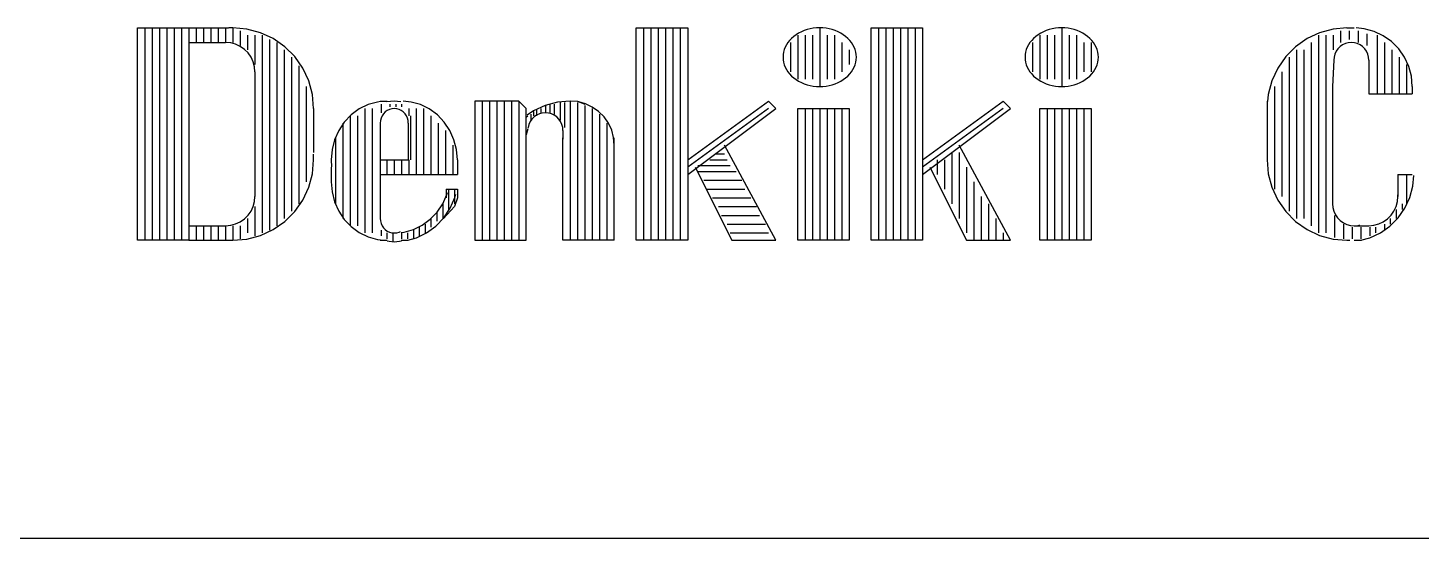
# Model space of a CAD drawing. Header units: millimetres. Extents: x 278 to 1021, y 252 to 691.
# Drawn here: x 362.68 to 383.04, y 306.54 to 314 of the extents above; entities that cross this region are included whole.
import ezdxf

# ---------------------------------------------------------------- set-up
doc = ezdxf.new("R2010")
doc.units = ezdxf.units.MM
doc.layers.get('0').update_dxf_attribs({"lineweight": 30})

# ---------------------------------------------------------------- blocks, each defined once
blk = doc.blocks.new('A$C08AF3280')
for p, q in [((76.5291, -36.3333), (77.2794, -36.3333)), ((76.5291, -39.4418), (76.5291, -36.3333)), ((76.6363, -36.3333), (76.6363, -39.4418)), ((76.7435, -36.3333), (76.7435, -39.4418)), ((76.8506, -36.3333), (76.8506, -39.4418)), ((76.9578, -36.3333), (76.9578, -39.4418)), ((77.065, -36.3333), (77.065, -39.4418)), ((77.1722, -36.3333), (77.1722, -39.4418)), ((77.2794, -36.3333), (77.2794, -39.4418)), ((77.2794, -36.3333), (77.8154, -36.3333)), ((77.3866, -36.3333), (77.3866, -36.5477)), ((77.4938, -36.3333), (77.4938, -36.5477)), ((77.601, -36.3333), (77.601, -36.5477)), ((77.7082, -36.3333), (77.7082, -36.5477)), ((77.7939, -36.3333), (77.8368, -36.3333)), ((77.8154, -36.3333), (77.8154, -36.5477)), ((77.8368, -36.3333), (77.8583, -36.3333)), ((77.9226, -36.3333), (77.8609, -36.3349)), ((77.9226, -36.3333), (77.9226, -36.5477)), ((78.1273, -36.3512), (77.9226, -36.3333)), ((78.0298, -36.3762), (78.0298, -36.5906)), ((78.3258, -36.4044), (78.1273, -36.3512)), ((78.137, -36.4405), (78.137, -36.6549)), ((78.2441, -36.4405), (78.2441, -36.8692)), ((78.5121, -36.4913), (78.3258, -36.4044)), ((78.3513, -36.4405), (78.3513, -39.3346)), ((83.8181, -36.3333), (84.5685, -36.3333)), ((83.8181, -39.4418), (83.8181, -36.3333)), ((83.9253, -36.3333), (83.9253, -39.4418)), ((84.0325, -36.3333), (84.0325, -39.4418)), ((84.1397, -36.3333), (84.1397, -39.4418)), ((84.2469, -36.3333), (84.2469, -39.4418)), ((84.3541, -36.3333), (84.3541, -39.4418)), ((84.3541, -36.3333), (84.3541, -39.4418)), ((84.4613, -36.3333), (84.4613, -39.4418)), ((84.5685, -36.3333), (84.5685, -39.4418)), ((86.1534, -36.4336), (86.119, -36.4589)), ((86.1906, -36.4108), (86.1534, -36.4336)), ((86.1764, -36.4405), (86.1764, -37.0836)), ((86.23, -36.3907), (86.1906, -36.4108)), ((86.2715, -36.3735), (86.23, -36.3907)), ((86.3146, -36.3592), (86.2715, -36.3735)), ((86.2836, -36.4405), (86.2836, -37.0836)), ((86.3592, -36.3479), (86.3146, -36.3592)), ((86.4049, -36.3398), (86.3592, -36.3479)), ((86.3907, -36.4405), (86.3907, -37.0836)), ((86.4512, -36.3349), (86.4049, -36.3398)), ((86.498, -36.3333), (86.4512, -36.3349)), ((86.4979, -36.3333), (86.4979, -37.1908)), ((86.5447, -36.3349), (86.498, -36.3333)), ((86.591, -36.3398), (86.5447, -36.3349)), ((86.6367, -36.3479), (86.591, -36.3398)), ((86.6051, -36.4405), (86.6051, -37.0836)), ((86.6813, -36.3592), (86.6367, -36.3479)), ((86.7244, -36.3735), (86.6813, -36.3592)), ((86.7123, -36.4405), (86.7123, -37.0836)), ((86.7659, -36.3907), (86.7244, -36.3735)), ((86.8053, -36.4108), (86.7659, -36.3907)), ((86.8425, -36.4336), (86.8053, -36.4108)), ((86.8769, -36.4589), (86.8425, -36.4336)), ((87.2483, -36.3333), (87.9987, -36.3333)), ((87.2483, -39.4418), (87.2483, -36.3333)), ((87.3555, -36.3333), (87.3555, -39.4418)), ((87.4627, -36.3333), (87.4627, -39.4418)), ((87.5699, -36.3333), (87.5699, -39.4418)), ((87.6771, -36.3333), (87.6771, -39.4418)), ((87.7842, -36.3333), (87.7842, -39.4418)), ((87.8914, -36.3333), (87.8914, -39.4418)), ((87.9987, -36.3333), (87.9987, -39.4418)), ((89.6907, -36.4336), (89.6563, -36.4589)), ((89.7279, -36.4108), (89.6907, -36.4336)), ((89.7137, -36.4405), (89.7137, -37.0836)), ((89.7673, -36.3907), (89.7279, -36.4108)), ((89.8088, -36.3735), (89.7673, -36.3907)), ((89.8519, -36.3592), (89.8088, -36.3735)), ((89.8209, -36.4405), (89.8209, -37.0836)), ((89.8965, -36.3479), (89.8519, -36.3592)), ((89.9422, -36.3398), (89.8965, -36.3479)), ((89.9281, -36.4405), (89.9281, -37.0836)), ((89.9885, -36.3349), (89.9422, -36.3398)), ((90.0353, -36.3333), (89.9885, -36.3349)), ((90.082, -36.3349), (90.0353, -36.3333)), ((90.0353, -36.3333), (90.0353, -37.1908)), ((90.1283, -36.3398), (90.082, -36.3349)), ((90.174, -36.3479), (90.1283, -36.3398)), ((90.1425, -36.4405), (90.1425, -37.0836)), ((90.2186, -36.3592), (90.174, -36.3479)), ((90.2617, -36.3735), (90.2186, -36.3592)), ((90.2497, -36.4405), (90.2497, -37.0836)), ((90.3032, -36.3907), (90.2617, -36.3735)), ((90.3426, -36.4108), (90.3032, -36.3907)), ((90.3798, -36.4336), (90.3426, -36.4108)), ((90.4142, -36.4589), (90.3798, -36.4336)), ((93.8049, -36.4044), (93.6204, -36.4913)), ((93.787, -36.4405), (93.787, -39.3346)), ((94.0015, -36.3512), (93.8049, -36.4044)), ((93.8942, -36.4405), (93.8942, -39.3346)), ((94.0014, -36.4405), (94.0014, -36.6549)), ((94.2042, -36.3333), (94.0015, -36.3512)), ((94.1086, -36.3762), (94.1086, -36.5477)), ((94.2042, -36.3333), (94.3103, -36.3333)), ((94.2372, -36.3762), (94.2372, -36.5048)), ((94.4578, -36.3463), (94.34, -36.3338)), ((94.3658, -36.3762), (94.3658, -36.5477)), ((94.6007, -36.385), (94.4578, -36.3463)), ((94.4945, -36.4191), (94.4945, -36.5906)), ((94.7349, -36.4482), (94.6007, -36.385)), ((94.6445, -36.4405), (94.6445, -37.298)), ((94.8561, -36.5339), (94.7349, -36.4482)), ((77.2794, -36.5477), (77.4938, -36.5477)), ((77.4938, -36.5477), (77.8154, -36.5477)), ((77.8898, -36.5542), (77.8154, -36.5477)), ((77.962, -36.5735), (77.8898, -36.5542)), ((78.0298, -36.6051), (77.962, -36.5735)), ((78.091, -36.648), (78.0298, -36.6051)), ((78.1438, -36.7008), (78.091, -36.648)), ((78.4585, -36.5048), (78.4585, -39.2917)), ((78.6805, -36.6092), (78.5121, -36.4913)), ((78.5657, -36.5477), (78.5657, -39.2274)), ((78.8258, -36.7545), (78.6805, -36.6092)), ((85.9803, -36.6511), (85.9701, -36.6876)), ((85.9943, -36.6154), (85.9803, -36.6511)), ((86.0122, -36.5809), (85.9943, -36.6154)), ((86.0338, -36.5477), (86.0122, -36.5809)), ((86.0589, -36.5161), (86.0338, -36.5477)), ((86.0874, -36.4865), (86.0589, -36.5161)), ((86.0692, -36.5477), (86.0692, -36.9764)), ((86.119, -36.4589), (86.0874, -36.4865)), ((86.8195, -36.5477), (86.8195, -36.9764)), ((86.9085, -36.4865), (86.8769, -36.4589)), ((86.937, -36.5161), (86.9085, -36.4865)), ((86.9621, -36.5477), (86.937, -36.5161)), ((86.9837, -36.5809), (86.9621, -36.5477)), ((87.0016, -36.6154), (86.9837, -36.5809)), ((87.0156, -36.6511), (87.0016, -36.6154)), ((87.0258, -36.6876), (87.0156, -36.6511)), ((89.5176, -36.6511), (89.5074, -36.6876)), ((89.5316, -36.6154), (89.5176, -36.6511)), ((89.5495, -36.5809), (89.5316, -36.6154)), ((89.5711, -36.5477), (89.5495, -36.5809)), ((89.5962, -36.5161), (89.5711, -36.5477)), ((89.6247, -36.4865), (89.5962, -36.5161)), ((89.6065, -36.5477), (89.6065, -36.9764)), ((89.6563, -36.4589), (89.6247, -36.4865)), ((90.3569, -36.5477), (90.3569, -36.9764)), ((90.4458, -36.4865), (90.4142, -36.4589)), ((90.4743, -36.5161), (90.4458, -36.4865)), ((90.4641, -36.5477), (90.4641, -36.9764)), ((90.4994, -36.5477), (90.4743, -36.5161)), ((90.521, -36.5809), (90.4994, -36.5477)), ((90.5389, -36.6154), (90.521, -36.5809)), ((90.5529, -36.6511), (90.5389, -36.6154)), ((90.5631, -36.6876), (90.5529, -36.6511)), ((93.4538, -36.6092), (93.3099, -36.7545)), ((93.6204, -36.4913), (93.4538, -36.6092)), ((93.6798, -36.5477), (93.6798, -39.2274)), ((94.0727, -36.6396), (94.0473, -36.6763)), ((94.1042, -36.6079), (94.0727, -36.6396)), ((94.1405, -36.5822), (94.1042, -36.6079)), ((94.1808, -36.5632), (94.1405, -36.5822)), ((94.2236, -36.5516), (94.1808, -36.5632)), ((94.2679, -36.5477), (94.2236, -36.5516)), ((94.3121, -36.5516), (94.2679, -36.5477)), ((94.355, -36.5632), (94.3121, -36.5516)), ((94.3952, -36.5822), (94.355, -36.5632)), ((94.4316, -36.6079), (94.3952, -36.5822)), ((94.463, -36.6396), (94.4316, -36.6079)), ((94.4885, -36.6763), (94.463, -36.6396)), ((94.7517, -36.5477), (94.7517, -37.298)), ((94.9608, -36.6396), (94.8561, -36.5339)), ((95.0457, -36.7621), (94.9608, -36.6396)), ((78.1867, -36.7621), (78.1438, -36.7008)), ((78.2183, -36.8298), (78.1867, -36.7621)), ((78.2376, -36.902), (78.2183, -36.8298)), ((78.6729, -36.6549), (78.6729, -39.1202)), ((78.7801, -36.7621), (78.7801, -39.013)), ((78.9437, -36.9228), (78.8258, -36.7545)), ((85.964, -36.7247), (85.962, -36.7621)), ((85.962, -36.7621), (85.964, -36.7994)), ((85.9701, -36.6876), (85.964, -36.7247)), ((85.964, -36.7994), (85.9701, -36.8365)), ((85.9701, -36.8365), (85.9803, -36.873)), ((86.9267, -36.6549), (86.9267, -36.8692)), ((87.0156, -36.873), (87.0258, -36.8365)), ((87.0319, -36.7247), (87.0258, -36.6876)), ((87.0258, -36.8365), (87.0319, -36.7994)), ((87.0339, -36.7621), (87.0319, -36.7247)), ((87.0319, -36.7994), (87.0339, -36.7621)), ((89.5013, -36.7247), (89.4993, -36.7621)), ((89.4993, -36.7621), (89.5013, -36.7994)), ((89.5074, -36.6876), (89.5013, -36.7247)), ((89.5013, -36.7994), (89.5074, -36.8365)), ((89.5074, -36.8365), (89.5176, -36.873)), ((90.5529, -36.873), (90.5631, -36.8365)), ((90.5692, -36.7247), (90.5631, -36.6876)), ((90.5631, -36.8365), (90.5692, -36.7994)), ((90.5712, -36.7621), (90.5692, -36.7247)), ((90.5692, -36.7994), (90.5712, -36.7621)), ((93.3099, -36.7545), (93.1931, -36.9228)), ((93.3582, -36.7621), (93.3582, -39.013)), ((93.4654, -36.6549), (93.4654, -39.1202)), ((93.5726, -36.6549), (93.5726, -39.1202)), ((94.0132, -36.8049), (93.9919, -37.1908)), ((94.017, -36.7603), (94.0132, -36.8049)), ((94.0285, -36.717), (94.017, -36.7603)), ((94.0473, -36.6763), (94.0285, -36.717)), ((94.5072, -36.717), (94.4885, -36.6763)), ((94.5187, -36.7603), (94.5072, -36.717)), ((94.5226, -36.8049), (94.5187, -36.7603)), ((94.5226, -36.8049), (94.5226, -37.1908)), ((94.8589, -36.6549), (94.8589, -37.298)), ((94.9661, -36.7621), (94.9661, -37.298)), ((95.1082, -36.8975), (95.0457, -36.7621)), ((78.2441, -36.9764), (78.2376, -36.902)), ((78.2441, -36.9764), (78.2441, -38.6914)), ((78.8873, -36.8907), (78.8873, -36.9764)), ((78.8873, -36.9764), (78.8873, -38.9058)), ((79.0306, -37.1091), (78.9437, -36.9228)), ((85.9803, -36.873), (85.9943, -36.9087)), ((85.9943, -36.9087), (86.0122, -36.9433)), ((86.0122, -36.9433), (86.0338, -36.9764)), ((86.0338, -36.9764), (86.0589, -37.008)), ((86.0589, -37.008), (86.0874, -37.0377)), ((86.0874, -37.0377), (86.119, -37.0652)), ((86.8769, -37.0652), (86.9085, -37.0377)), ((86.9085, -37.0377), (86.937, -37.008)), ((86.937, -37.008), (86.9621, -36.9764)), ((86.9621, -36.9764), (86.9837, -36.9433)), ((86.9837, -36.9433), (87.0016, -36.9087)), ((87.0016, -36.9087), (87.0156, -36.873)), ((89.5176, -36.873), (89.5316, -36.9087)), ((89.5316, -36.9087), (89.5495, -36.9433)), ((89.5495, -36.9433), (89.5711, -36.9764)), ((89.5711, -36.9764), (89.5962, -37.008)), ((89.5962, -37.008), (89.6247, -37.0377)), ((89.6247, -37.0377), (89.6563, -37.0652)), ((90.4142, -37.0652), (90.4458, -37.0377)), ((90.4458, -37.0377), (90.4743, -37.008)), ((90.4743, -37.008), (90.4994, -36.9764)), ((90.4994, -36.9764), (90.521, -36.9433)), ((90.521, -36.9433), (90.5389, -36.9087)), ((90.5389, -36.9087), (90.5529, -36.873)), ((93.1931, -36.9228), (93.1071, -37.1091)), ((93.251, -36.9764), (93.251, -38.7986)), ((95.0733, -36.8692), (95.0733, -37.298)), ((95.1465, -37.0419), (95.1082, -36.8975)), ((95.1594, -37.1908), (95.1465, -37.0419)), ((78.9945, -37.1908), (78.9945, -38.5843)), ((79.0838, -37.3076), (79.0306, -37.1091)), ((86.119, -37.0652), (86.1534, -37.0905)), ((86.1534, -37.0905), (86.1906, -37.1133)), ((86.1906, -37.1133), (86.23, -37.1334)), ((86.23, -37.1334), (86.2715, -37.1506)), ((86.2715, -37.1506), (86.3146, -37.165)), ((86.3146, -37.165), (86.3592, -37.1762)), ((86.3592, -37.1762), (86.4049, -37.1843)), ((86.4049, -37.1843), (86.4512, -37.1892)), ((86.4512, -37.1892), (86.498, -37.1908)), ((86.498, -37.1908), (86.5447, -37.1892)), ((86.5447, -37.1892), (86.591, -37.1843)), ((86.591, -37.1843), (86.6367, -37.1762)), ((86.6367, -37.1762), (86.6813, -37.165)), ((86.6813, -37.165), (86.7244, -37.1506)), ((86.7244, -37.1506), (86.7659, -37.1334)), ((86.7659, -37.1334), (86.8053, -37.1133)), ((86.8053, -37.1133), (86.8425, -37.0905)), ((86.8425, -37.0905), (86.8769, -37.0652)), ((89.6563, -37.0652), (89.6907, -37.0905)), ((89.6907, -37.0905), (89.7279, -37.1133)), ((89.7279, -37.1133), (89.7673, -37.1334)), ((89.7673, -37.1334), (89.8088, -37.1506)), ((89.8088, -37.1506), (89.8519, -37.165)), ((89.8519, -37.165), (89.8965, -37.1762)), ((89.8965, -37.1762), (89.9422, -37.1843)), ((89.9422, -37.1843), (89.9885, -37.1892)), ((89.9885, -37.1892), (90.0353, -37.1908)), ((90.0353, -37.1908), (90.082, -37.1892)), ((90.082, -37.1892), (90.1283, -37.1843)), ((90.1283, -37.1843), (90.174, -37.1762)), ((90.174, -37.1762), (90.2186, -37.165)), ((90.2186, -37.165), (90.2617, -37.1506)), ((90.2617, -37.1506), (90.3032, -37.1334)), ((90.3032, -37.1334), (90.3426, -37.1133)), ((90.3426, -37.1133), (90.3798, -37.0905)), ((90.3798, -37.0905), (90.4142, -37.0652)), ((93.1071, -37.1091), (93.0544, -37.3076)), ((93.1439, -37.1908), (93.1439, -38.6914)), ((93.9919, -37.1908), (93.9919, -38.6915)), ((94.5226, -37.1908), (94.5226, -37.298)), ((95.1594, -37.1908), (95.1594, -37.298)), ((79.1017, -37.5124), (79.0838, -37.3076)), ((79.8981, -37.4569), (79.7686, -37.5201)), ((80.036, -37.4182), (79.8981, -37.4569)), ((80.0785, -37.4116), (80.036, -37.4182)), ((80.0759, -37.4052), (80.1783, -37.4052)), ((80.0878, -37.4481), (80.0878, -37.5767)), ((80.2808, -37.4052), (80.174, -37.415)), ((80.2165, -37.4481), (80.2165, -37.4909)), ((80.3769, -37.4131), (80.2808, -37.4052)), ((80.3022, -37.4481), (80.3022, -37.4909)), ((80.388, -37.4481), (80.388, -37.4909)), ((80.5255, -37.4182), (80.4118, -37.4057)), ((80.6634, -37.4569), (80.5255, -37.4182)), ((80.7929, -37.5201), (80.6634, -37.4569)), ((81.4599, -37.4052), (81.4599, -39.4418)), ((82.1031, -37.4052), (81.4599, -37.4052)), ((81.5671, -37.4052), (81.5671, -39.4418)), ((81.6743, -37.4052), (81.6743, -39.4418)), ((81.7815, -37.4052), (81.7815, -39.4418)), ((81.8887, -37.4052), (81.8887, -39.4418)), ((81.9959, -37.4052), (81.9959, -39.4418)), ((82.2103, -37.5124), (82.1031, -37.4052)), ((82.1031, -37.4052), (82.1031, -39.4418)), ((82.6673, -37.4215), (82.4868, -37.4698)), ((82.5533, -37.4481), (82.5533, -37.5767)), ((82.6176, -37.4481), (82.6176, -37.5981)), ((82.8534, -37.4052), (82.6673, -37.4215)), ((82.7033, -37.4266), (82.7033, -37.6839)), ((82.7677, -37.4266), (82.7677, -37.7911)), ((82.9655, -37.4111), (82.8534, -37.4052)), ((82.8534, -37.4052), (82.8534, -37.7268)), ((82.9606, -37.4052), (83.0678, -37.4481)), ((82.9606, -37.4266), (82.9606, -37.7268)), ((83.0734, -37.444), (82.9761, -37.417)), ((83.175, -37.4914), (83.0734, -37.444)), ((84.5685, -38.2627), (85.7476, -37.4052)), ((85.8548, -37.5124), (85.7476, -37.4052)), ((87.9987, -38.2627), (89.1778, -37.4052)), ((89.285, -37.5124), (89.1778, -37.4052)), ((93.0367, -37.4052), (93.0367, -38.2627)), ((93.0544, -37.3076), (93.0411, -37.4096)), ((94.5226, -37.298), (95.1594, -37.298)), ((79.1017, -37.5124), (79.1017, -37.6196)), ((79.1017, -37.6196), (79.1017, -38.1555)), ((79.6516, -37.6058), (79.5506, -37.7115)), ((79.6376, -37.6196), (79.6376, -39.2274)), ((79.7686, -37.5201), (79.6516, -37.6058)), ((79.7448, -37.6196), (79.7448, -39.2274)), ((79.852, -37.5124), (79.852, -39.3346)), ((79.9592, -37.5124), (79.9592, -39.3346)), ((80.0882, -37.6534), (80.079, -37.6895)), ((80.1033, -37.6196), (80.0882, -37.6534)), ((80.1238, -37.589), (80.1033, -37.6196)), ((80.1491, -37.5626), (80.1238, -37.589)), ((80.1783, -37.5411), (80.1491, -37.5626)), ((80.2107, -37.5253), (80.1783, -37.5411)), ((80.2452, -37.5156), (80.2107, -37.5253)), ((80.2808, -37.5124), (80.2452, -37.5156)), ((80.3163, -37.5156), (80.2808, -37.5124)), ((80.3508, -37.5253), (80.3163, -37.5156)), ((80.3832, -37.5411), (80.3508, -37.5253)), ((80.4124, -37.5626), (80.3832, -37.5411)), ((80.4377, -37.589), (80.4124, -37.5626)), ((80.4582, -37.6196), (80.4377, -37.589)), ((80.4733, -37.6534), (80.4582, -37.6196)), ((80.4825, -37.6895), (80.4733, -37.6534)), ((80.4952, -37.5124), (80.4952, -37.6196)), ((80.5166, -37.6196), (80.5166, -38.2627)), ((80.6024, -37.5124), (80.6024, -38.4771)), ((80.7096, -37.5124), (80.7096, -38.4771)), ((80.9099, -37.6058), (80.7929, -37.5201)), ((80.8168, -37.6196), (80.8168, -38.4771)), ((81.0109, -37.7115), (80.9099, -37.6058)), ((82.2103, -39.4418), (82.2103, -37.5124)), ((82.2103, -37.641), (82.2317, -37.6196)), ((82.3175, -37.5488), (82.2234, -37.6099)), ((82.2919, -37.6686), (82.2662, -37.7053)), ((82.2746, -37.5981), (82.2746, -37.6839)), ((82.3236, -37.6369), (82.2919, -37.6686)), ((82.3174, -37.5552), (82.3174, -37.6196)), ((82.4868, -37.4698), (82.3175, -37.5488)), ((82.3603, -37.6112), (82.3236, -37.6369)), ((82.3603, -37.5338), (82.3603, -37.6196)), ((82.401, -37.5922), (82.3603, -37.6112)), ((82.4443, -37.5806), (82.401, -37.5922)), ((82.4246, -37.5124), (82.4246, -37.5767)), ((82.489, -37.5767), (82.4443, -37.5806)), ((82.489, -37.4695), (82.489, -37.5767)), ((82.5336, -37.5806), (82.489, -37.5767)), ((82.577, -37.5922), (82.5336, -37.5806)), ((82.6176, -37.6112), (82.577, -37.5922)), ((82.6543, -37.6369), (82.6176, -37.6112)), ((82.6861, -37.6686), (82.6543, -37.6369)), ((82.7118, -37.7053), (82.6861, -37.6686)), ((83.0678, -37.4695), (83.0678, -37.7482)), ((83.2669, -37.5557), (83.175, -37.4914)), ((83.175, -37.5124), (83.175, -37.7268)), ((83.3461, -37.6349), (83.2669, -37.5557)), ((83.2822, -37.5981), (83.2822, -37.7268)), ((83.4104, -37.7268), (83.3461, -37.6349)), ((84.5685, -38.4771), (85.8548, -37.5124)), ((85.7476, -37.5124), (84.5685, -38.3699)), ((86.1764, -37.5124), (86.9267, -37.5124)), ((86.1764, -39.4418), (86.1764, -37.5124)), ((86.2836, -37.5124), (86.2836, -39.4418)), ((86.3907, -37.5124), (86.3907, -39.4418)), ((86.4979, -37.5124), (86.4979, -39.4418)), ((86.6051, -37.5124), (86.6051, -39.4418)), ((86.7123, -37.5124), (86.7123, -39.4418)), ((86.8195, -37.5124), (86.8195, -39.4418)), ((86.9267, -37.5124), (86.9267, -39.4418)), ((89.1777, -37.5124), (87.9986, -38.3699)), ((87.9987, -38.4771), (89.285, -37.5124)), ((89.7137, -37.5124), (90.464, -37.5124)), ((89.7137, -39.4418), (89.7137, -37.5124)), ((89.8209, -37.5124), (89.8209, -39.4418)), ((89.9281, -37.5124), (89.9281, -39.4418)), ((90.0353, -37.5124), (90.0353, -39.4418)), ((90.1425, -37.5124), (90.1425, -39.4418)), ((90.2497, -37.5124), (90.2497, -39.4418)), ((90.3569, -37.5124), (90.3569, -39.4418)), ((90.464, -37.5124), (90.464, -39.4418)), ((79.4687, -37.834), (79.4083, -37.9694)), ((79.5506, -37.7115), (79.4687, -37.834)), ((79.5305, -37.7268), (79.5305, -39.1202)), ((80.079, -37.6895), (80.0759, -37.7268)), ((80.0759, -37.7268), (80.0759, -39.1202)), ((80.4856, -37.7268), (80.4825, -37.6895)), ((80.4856, -37.7268), (80.4856, -38.2627)), ((80.9239, -37.7268), (80.9239, -38.4771)), ((81.0928, -37.834), (81.0109, -37.7115)), ((81.0311, -37.8339), (81.0311, -38.4771)), ((81.1532, -37.9694), (81.0928, -37.834)), ((82.2317, -37.8125), (82.2103, -37.8983)), ((82.2356, -37.7893), (82.2336, -37.8026)), ((82.2472, -37.746), (82.2356, -37.7893)), ((82.2662, -37.7053), (82.2472, -37.746)), ((82.7307, -37.746), (82.7118, -37.7053)), ((82.7423, -37.7893), (82.7307, -37.746)), ((82.7462, -37.834), (82.7423, -37.7893)), ((82.7462, -37.834), (82.7462, -37.9626)), ((82.8534, -37.7268), (82.8534, -39.4418)), ((82.9606, -37.7268), (82.9606, -39.4418)), ((83.0678, -37.7268), (83.0678, -39.4418)), ((83.175, -37.7268), (83.175, -39.4418)), ((83.2822, -37.7268), (83.2822, -39.4418)), ((83.3894, -37.7268), (83.3894, -39.4418)), ((83.4578, -37.8284), (83.4104, -37.7268)), ((83.4868, -37.9367), (83.4578, -37.8284)), ((79.4083, -37.9694), (79.3714, -38.1138)), ((79.4233, -37.9411), (79.4233, -38.9058)), ((81.1383, -38.0483), (81.1383, -38.4771)), ((81.1901, -38.1138), (81.1532, -37.9694)), ((82.7462, -39.4418), (82.7462, -37.9411)), ((83.4966, -38.0483), (83.4868, -37.9367)), ((83.4966, -39.4418), (83.4966, -37.9411)), ((85.8548, -39.4418), (85.1044, -38.0483)), ((89.285, -39.4418), (88.5346, -38.0483)), ((79.0838, -38.4674), (79.1017, -38.2627)), ((79.1017, -38.2627), (79.0988, -38.1804)), ((79.3714, -38.1138), (79.3589, -38.2627)), ((79.3589, -38.2627), (79.365, -38.3672)), ((80.0759, -38.2627), (80.4856, -38.2627)), ((80.1736, -38.2627), (80.1736, -38.4771)), ((80.2808, -38.2627), (80.2808, -38.4771)), ((80.388, -38.2627), (80.388, -38.4771)), ((80.4952, -38.2627), (80.4952, -38.4771)), ((81.2026, -38.2627), (81.1901, -38.1138)), ((81.2026, -38.2627), (81.2026, -38.4771)), ((84.8901, -38.2627), (85.1473, -38.2627)), ((84.9758, -38.1769), (85.1044, -38.1769)), ((88.213, -38.2627), (88.213, -38.4771)), ((88.3202, -38.2627), (88.3202, -38.6914)), ((88.4274, -38.1555), (88.4274, -38.9058)), ((88.5346, -38.1555), (88.5346, -39.1202)), ((93.0367, -38.2627), (93.0544, -38.4675)), ((79.0306, -38.666), (79.0838, -38.4674)), ((79.3589, -38.3699), (79.3589, -38.5843)), ((80.0759, -38.4771), (81.2026, -38.4771)), ((84.6757, -38.3699), (85.2116, -39.4418)), ((84.7186, -38.3484), (85.1902, -38.3484)), ((84.7186, -38.4342), (85.276, -38.4342)), ((88.1059, -38.3699), (88.6418, -39.4418)), ((88.6418, -38.3699), (88.6418, -39.3346)), ((93.0544, -38.4675), (93.1071, -38.666)), ((94.9471, -38.4771), (95.1594, -38.4771)), ((94.9471, -38.4771), (94.9471, -38.7987)), ((95.0733, -38.4771), (95.0733, -38.9058)), ((78.9437, -38.8522), (79.0306, -38.666)), ((79.3589, -38.5843), (79.3714, -38.7332)), ((84.8043, -38.5628), (85.3617, -38.5628)), ((88.749, -38.5843), (88.749, -39.4418)), ((93.1071, -38.666), (93.1931, -38.8523)), ((95.1218, -38.8144), (95.1658, -38.6483)), ((95.1658, -38.6483), (95.1805, -38.4943)), ((78.2183, -38.9453), (78.2376, -38.8731)), ((78.2376, -38.8731), (78.2441, -38.7986)), ((78.2441, -38.6914), (78.2441, -38.7986)), ((78.8258, -39.0206), (78.9437, -38.8522)), ((79.3714, -38.7332), (79.4083, -38.8775)), ((79.4083, -38.8775), (79.4687, -39.013)), ((80.9904, -38.9058), (81.0508, -38.7704)), ((81.0387, -38.6915), (81.0387, -38.8201)), ((81.0387, -38.6915), (81.1207, -38.6915)), ((81.0508, -38.7704), (81.0601, -38.7421)), ((81.074, -38.6914), (81.074, -38.9916)), ((81.0968, -38.9701), (81.1663, -38.8144)), ((81.1002, -38.6915), (81.2026, -38.6915)), ((81.1598, -38.6914), (81.1598, -38.9058)), ((81.2026, -38.8201), (81.1616, -38.9487)), ((81.1663, -38.8144), (81.1819, -38.7654)), ((81.2026, -38.6915), (81.2026, -38.7343)), ((81.2026, -38.7343), (81.2026, -38.8201)), ((84.8472, -38.6914), (85.4046, -38.6914)), ((84.9329, -38.8201), (85.4903, -38.8201)), ((88.8562, -38.7986), (88.8562, -39.4418)), ((93.1931, -38.8523), (93.3099, -39.0206)), ((93.9919, -38.6915), (93.9919, -38.9059)), ((94.9215, -38.9453), (94.9407, -38.8731)), ((94.9407, -38.8731), (94.9471, -38.7987)), ((94.9471, -38.7987), (94.9466, -38.7762)), ((95.0498, -38.9702), (95.1218, -38.8144)), ((78.091, -39.1271), (78.1438, -39.0742)), ((78.1438, -39.0742), (78.1867, -39.013)), ((78.1867, -39.013), (78.2183, -38.9453)), ((78.2441, -38.9487), (78.2441, -39.3775)), ((78.6805, -39.1659), (78.8258, -39.0206)), ((79.4687, -39.013), (79.5506, -39.1355)), ((80.8075, -39.134), (80.9085, -39.0283)), ((80.9025, -39.0345), (80.9025, -39.1631)), ((80.9085, -39.0283), (80.9904, -38.9058)), ((80.9883, -38.9058), (80.9883, -39.1202)), ((81.1616, -38.9487), (80.9977, -39.1202)), ((81.0026, -39.1109), (81.0968, -38.9701)), ((85.0187, -38.9487), (85.5761, -38.9487)), ((85.0616, -39.0773), (85.619, -39.0773)), ((88.9634, -38.9058), (88.9634, -39.4418)), ((93.3099, -39.0206), (93.4538, -39.1659)), ((93.9919, -38.9059), (93.9968, -38.9617)), ((93.9968, -38.9617), (94.0111, -39.0158)), ((94.0111, -39.0158), (94.0346, -39.0666)), ((94.0228, -39.0773), (94.0228, -39.3989)), ((94.0346, -39.0666), (94.0664, -39.1126)), ((94.7955, -39.1271), (94.8478, -39.0743)), ((94.8478, -39.0743), (94.8903, -39.013)), ((94.8903, -39.013), (94.9215, -38.9453)), ((94.9232, -38.9916), (94.9232, -39.1202)), ((94.9522, -39.111), (95.0498, -38.9702)), ((95.009, -38.9058), (95.009, -38.9916)), ((77.2794, -39.2274), (77.4938, -39.2274)), ((77.3866, -39.2274), (77.3866, -39.4418)), ((77.4938, -39.2274), (77.8154, -39.2274)), ((77.4938, -39.2274), (77.4938, -39.4418)), ((77.601, -39.2274), (77.601, -39.4418)), ((77.7082, -39.2274), (77.7082, -39.4418)), ((77.8154, -39.2274), (77.8898, -39.2209)), ((77.8154, -39.2274), (77.8154, -39.4418)), ((77.8898, -39.2209), (77.962, -39.2015)), ((77.9226, -39.2274), (77.9226, -39.4418)), ((77.962, -39.2015), (78.0298, -39.17)), ((78.0298, -39.17), (78.091, -39.1271)), ((78.0298, -39.2274), (78.0298, -39.3346)), ((78.137, -39.1202), (78.137, -39.3346)), ((78.3258, -39.3707), (78.5121, -39.2838)), ((78.5121, -39.2838), (78.6805, -39.1659)), ((79.5506, -39.1355), (79.6516, -39.2412)), ((79.6516, -39.2412), (79.7686, -39.3269)), ((80.0759, -39.1202), (80.079, -39.1574)), ((80.079, -39.1574), (80.0882, -39.1935)), ((80.0878, -39.2917), (80.0878, -39.3775)), ((80.0882, -39.1935), (80.1033, -39.2274)), ((80.1033, -39.2274), (80.1238, -39.258)), ((80.1238, -39.258), (80.1491, -39.2844)), ((80.1491, -39.2844), (80.1783, -39.3058)), ((80.423, -39.3215), (80.561, -39.2829)), ((80.5595, -39.2917), (80.5595, -39.4203)), ((80.561, -39.2829), (80.6905, -39.2197)), ((80.6452, -39.2488), (80.6452, -39.3775)), ((80.6905, -39.2197), (80.8075, -39.134)), ((80.731, -39.206), (80.731, -39.3346)), ((80.7519, -39.3311), (80.8865, -39.2325)), ((80.8168, -39.1202), (80.8168, -39.2488)), ((80.8865, -39.2325), (81.0026, -39.1109)), ((85.1473, -39.206), (85.7047, -39.206)), ((89.0706, -39.1202), (89.0706, -39.4418)), ((93.4538, -39.1659), (93.6204, -39.2838)), ((93.6204, -39.2838), (93.8049, -39.3707)), ((94.0664, -39.1126), (94.1057, -39.1522)), ((94.1057, -39.1522), (94.1511, -39.1843)), ((94.1511, -39.1843), (94.2014, -39.208)), ((94.1515, -39.206), (94.1515, -39.4203)), ((94.2014, -39.208), (94.255, -39.2225)), ((94.255, -39.2225), (94.3103, -39.2274)), ((94.2801, -39.2488), (94.2801, -39.4203)), ((94.3103, -39.2274), (94.3656, -39.2225)), ((94.3103, -39.2274), (94.5226, -39.2274)), ((94.3656, -39.2225), (94.3927, -39.2165)), ((94.4087, -39.2488), (94.4087, -39.4203)), ((94.5226, -39.2274), (94.5963, -39.2209)), ((94.5374, -39.2488), (94.5374, -39.3775)), ((94.5963, -39.2209), (94.6678, -39.2016)), ((94.6231, -39.2488), (94.6231, -39.3346)), ((94.6678, -39.2016), (94.7349, -39.17)), ((94.6924, -39.3311), (94.8318, -39.2325)), ((94.7349, -39.17), (94.7955, -39.1271)), ((94.7517, -39.206), (94.7517, -39.2917)), ((94.8318, -39.2325), (94.9522, -39.111)), ((94.8375, -39.1202), (94.8375, -39.206)), ((77.2794, -39.4418), (76.5291, -39.4418)), ((77.2794, -39.4418), (77.8154, -39.4418)), ((77.8154, -39.4418), (77.9226, -39.4418)), ((77.9226, -39.4418), (78.1273, -39.4238)), ((78.0298, -39.3346), (78.0298, -39.4203)), ((78.1273, -39.4238), (78.3258, -39.3707)), ((79.7686, -39.3269), (79.8981, -39.3901)), ((79.8981, -39.3901), (80.036, -39.4287)), ((80.036, -39.4287), (80.1212, -39.4397)), ((80.0759, -39.4418), (80.1783, -39.4418)), ((80.1736, -39.3346), (80.1736, -39.4203)), ((80.1767, -39.4498), (80.206, -39.4564)), ((80.1783, -39.3058), (80.2107, -39.3216)), ((80.206, -39.4564), (80.2808, -39.4632)), ((80.2107, -39.3216), (80.2452, -39.3313)), ((80.2452, -39.3313), (80.2808, -39.3346)), ((80.2594, -39.3346), (80.2594, -39.4632)), ((80.2808, -39.3346), (80.3163, -39.3313)), ((80.2808, -39.4632), (80.3555, -39.4564)), ((80.3163, -39.3313), (80.3508, -39.3216)), ((80.3508, -39.3216), (80.3706, -39.3129)), ((80.3555, -39.4564), (80.3848, -39.4498)), ((80.3806, -39.3282), (80.423, -39.3215)), ((80.3832, -39.4418), (80.4856, -39.4418)), ((80.388, -39.3346), (80.388, -39.4203)), ((80.4737, -39.3346), (80.4737, -39.4203)), ((80.4767, -39.4417), (80.603, -39.4037)), ((80.603, -39.4037), (80.7519, -39.3311)), ((81.4599, -39.4418), (82.2103, -39.4418)), ((83.4966, -39.4418), (82.7462, -39.4418)), ((84.5685, -39.4418), (83.8181, -39.4418)), ((85.1902, -39.3346), (85.7476, -39.3346)), ((85.2116, -39.4418), (85.8548, -39.4418)), ((86.9267, -39.4418), (86.1764, -39.4418)), ((87.9987, -39.4418), (87.2483, -39.4418)), ((88.6418, -39.4418), (89.285, -39.4418)), ((89.1777, -39.3346), (89.1777, -39.4418)), ((90.464, -39.4418), (89.7137, -39.4418)), ((93.8049, -39.3707), (94.0015, -39.4239)), ((94.0015, -39.4239), (94.2042, -39.4418)), ((94.2042, -39.4418), (94.2449, -39.4411)), ((94.3103, -39.4418), (94.4165, -39.4418)), ((94.4072, -39.4417), (94.5382, -39.4038)), ((94.5382, -39.4038), (94.6924, -39.3311)), ((7.7, -43.8), (155.3, -43.8))]:
    blk.add_line(p, q)

msp = doc.modelspace()

# ---------------------------------------------------------------- block references
msp.add_blockref('A$C08AF3280', (287.756, 350.337))

doc.saveas('drawing.dxf')
